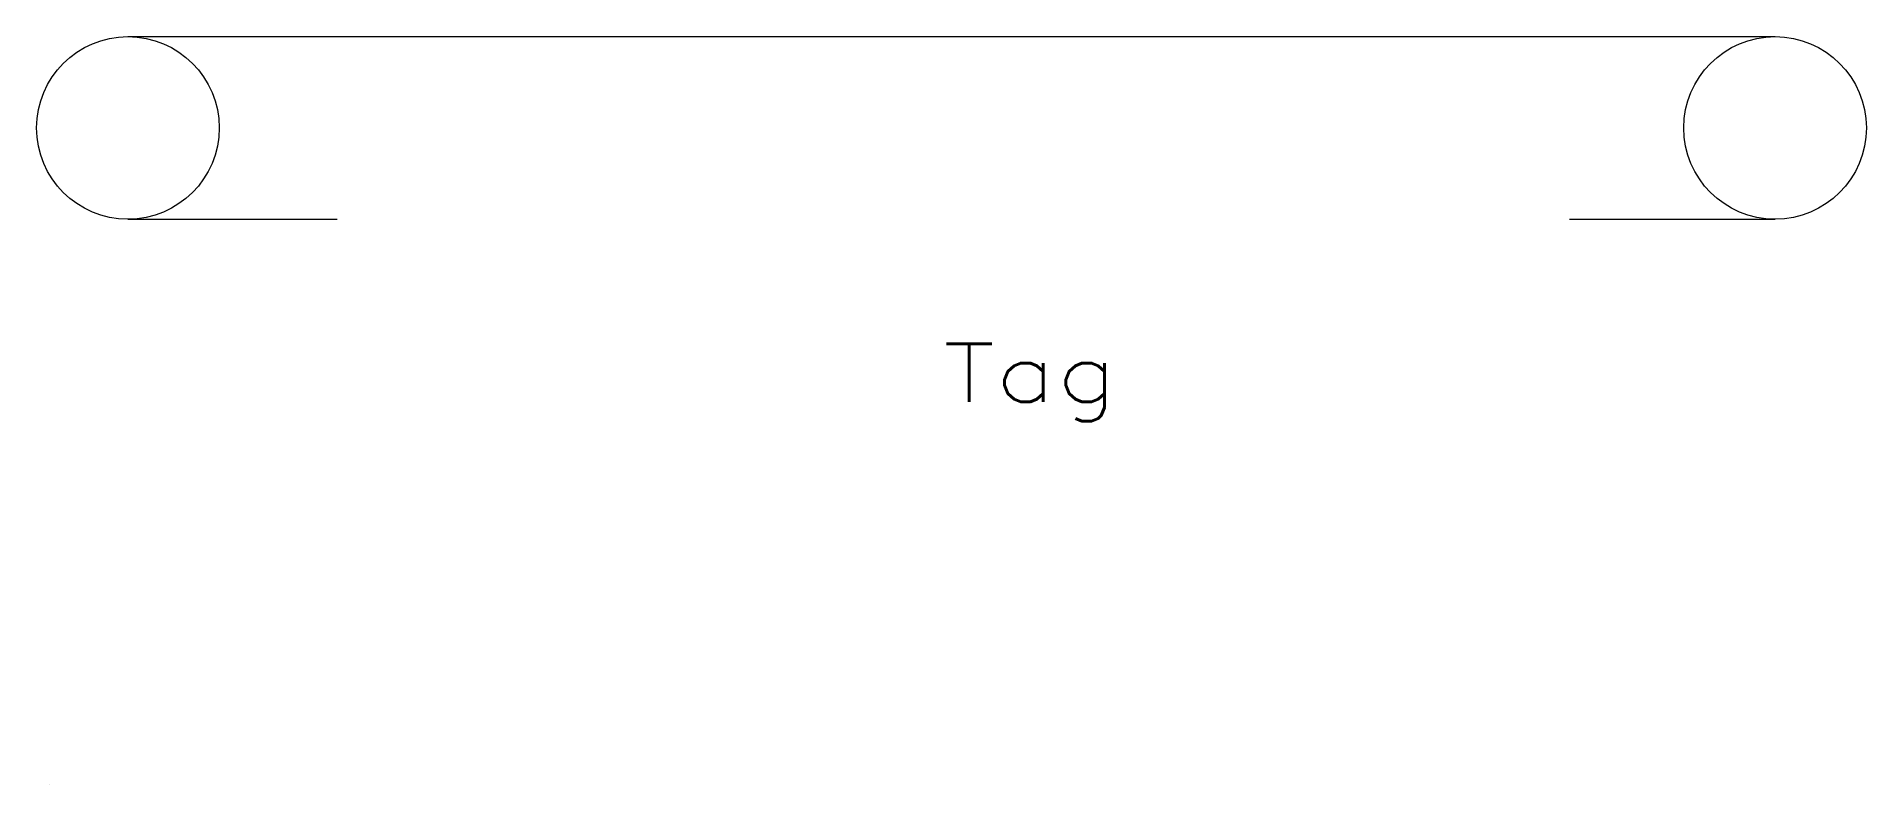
# Model space of a CAD drawing. Header units: inches. Extents: x -19.9 to 20.2, y -15.1 to 1.3.
import ezdxf
from ezdxf.enums import TextEntityAlignment as Align

# ---------------------------------------------------------------- set-up
doc = ezdxf.new("R2010")
doc.units = ezdxf.units.IN
doc.header["$MEASUREMENT"] = 0
doc.layers.get('0').update_dxf_attribs({"lineweight": 0})
doc.styles.add('_TCW_TXTSTY_1', font='TXT.SHX')

msp = doc.modelspace()

# ---------------------------------------------------------------- linework, layer by layer
at = {"linetype": 'Continuous'}
for p, q in [((-17.861, 1.31), (18.22, 1.31)), ((-17.861, -2.69), (-13.28, -2.69)), ((13.72, -2.69), (18.22, -2.69)), ((-19.588, -15.068), (-19.588, -15.068))]:
    msp.add_line(p, q, dxfattribs=at)
for centre in [(-17.861, -0.69), (18.22, -0.69)]:
    msp.add_circle(centre, 2, dxfattribs=at)

# ---------------------------------------------------------------- texts
at = {"color": 7, "linetype": 'Continuous', "style": '_TCW_TXTSTY_1', "width": 1.166667}
msp.add_text('Tag', height=1.27, dxfattribs=at).set_placement((0.003, -6.689), (3.813, -6.689), align=Align.FIT)

doc.saveas('drawing.dxf')
